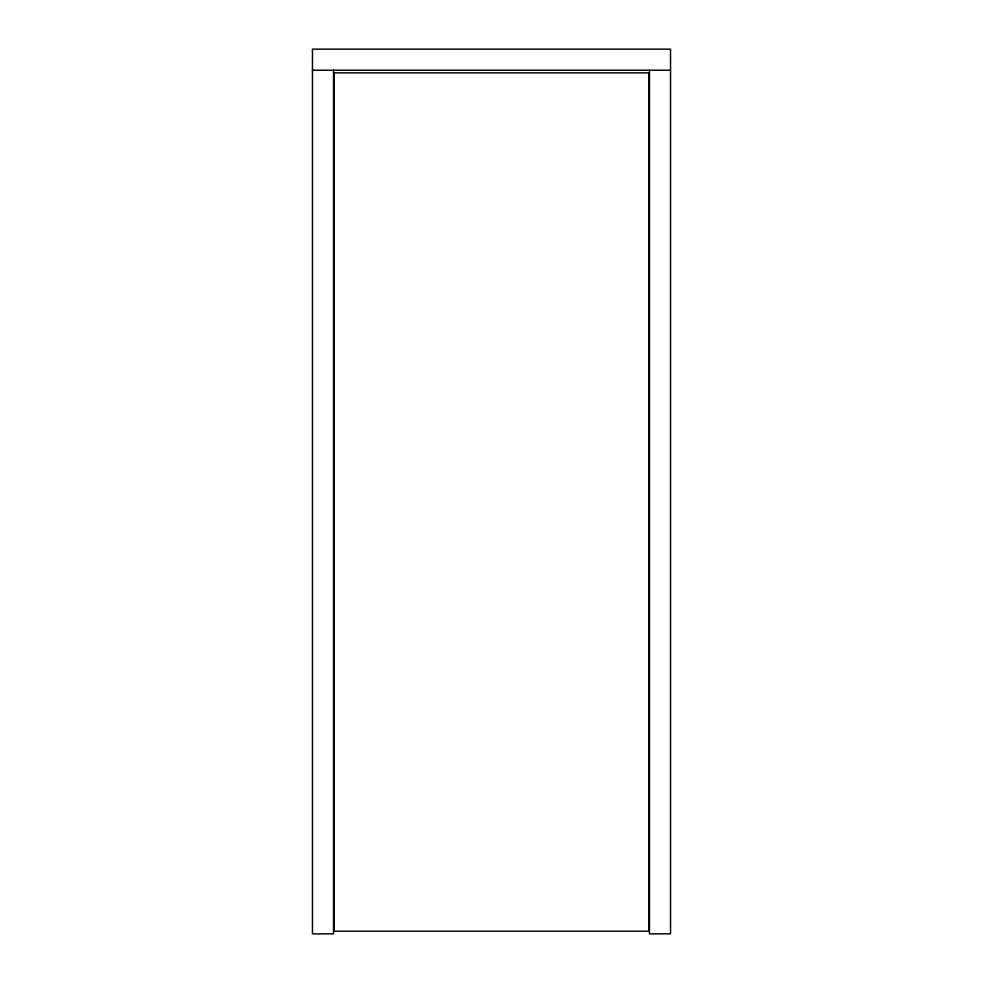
<?xml version="1.0" encoding="UTF-8"?>
<svg xmlns="http://www.w3.org/2000/svg" width="983" height="983" viewBox="0 0 983 983"><rect width="100%" height="100%" fill="white"/><g stroke="black" fill="none" stroke-linecap="round" stroke-linejoin="round"><path stroke-width="1.47" d="M312.459 70.211L670.541 70.211M649.48 70.211L649.48 933.85L670.541 933.85L670.541 49.15L312.459 49.15L312.459 933.85L333.52 933.85L333.52 70.211M648.952 72.853L334.048 72.853L334.048 931.22L648.952 931.22L648.952 72.853"/></g></svg>
